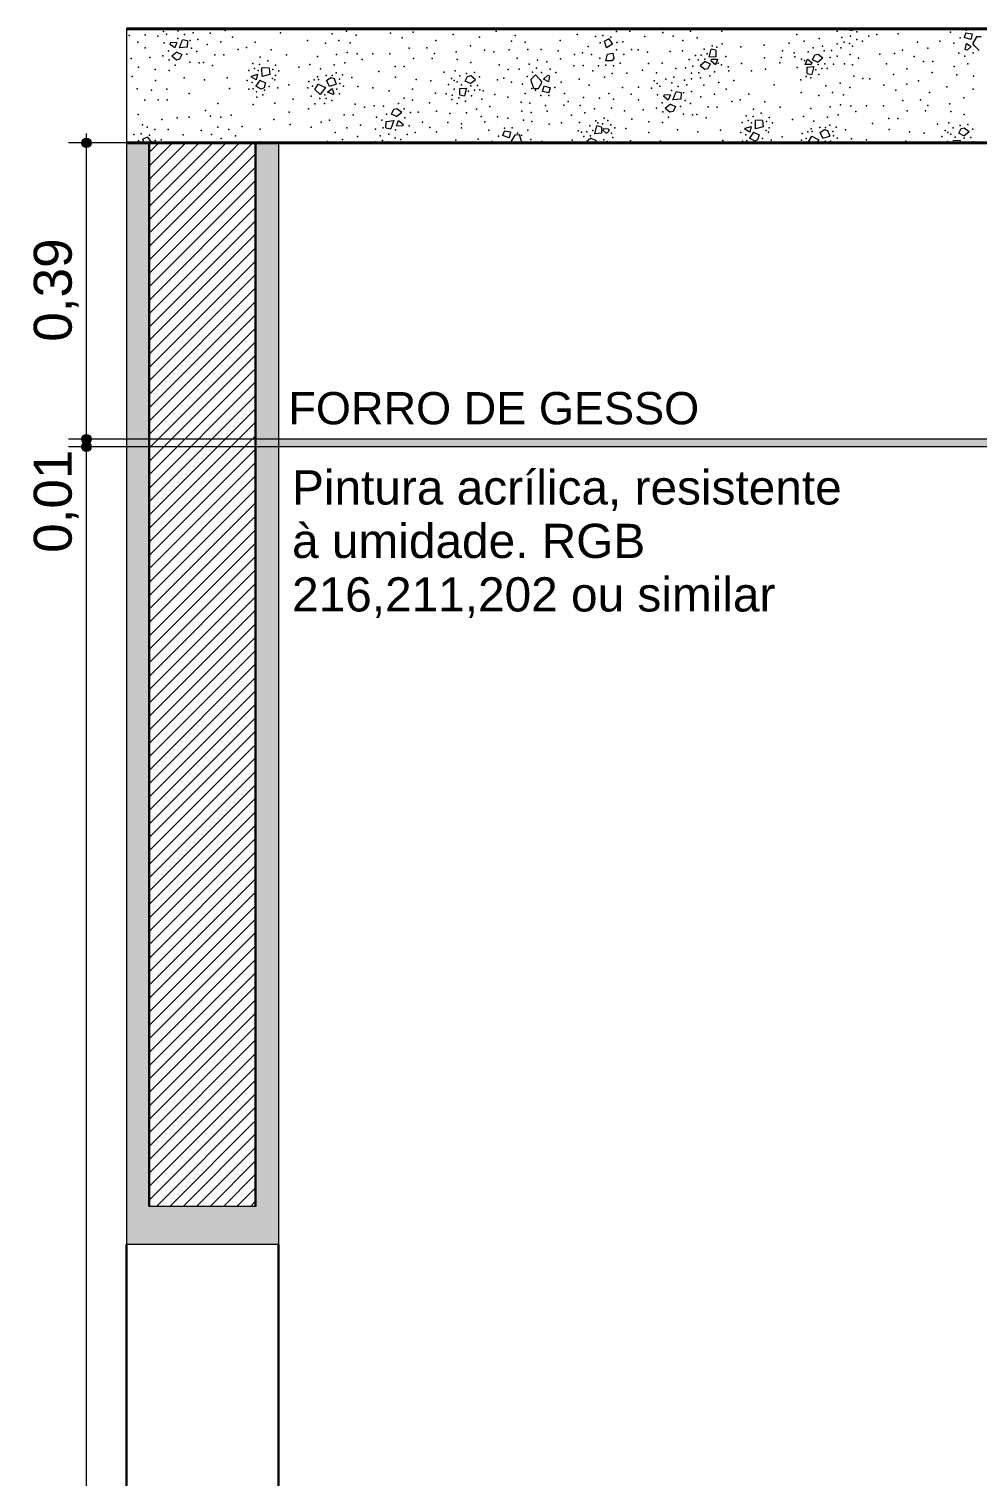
# Model space of a CAD drawing. Header units: metres. Extents: x -1.9 to 95.3, y -2.2 to 2.5.
# Drawn here: x 49.957 to 51.206, y -0.32 to 1.585 of the extents above; entities that cross this region are included whole.
import ezdxf

# ---------------------------------------------------------------- set-up
doc = ezdxf.new("R2010")
doc.units = ezdxf.units.M
doc.header["$MEASUREMENT"] = 0
for name, color, linetype in [('COTAS CORTE', 7, 'Continuous'), ('FORRO.EXEC', 7, 'Continuous'), ('LAJES.EST', 7, 'Continuous'), ('PAREDE CONSTRUIR', 7, 'Continuous'), ('Portas Archicad', 7, 'Continuous')]:
    doc.layers.add(name, color=color, linetype=linetype)
for name, color, linetype, lineweight, true_color in [('COTAS CORTE_Caneta_No__25', 7, 'Continuous', 13, 0x982312), ('LAJES.EST_Caneta_No__97', 7, 'Continuous', 13, 0x6b6b6b), ('NOTAS-EXECUTIVO.ARQ_Caneta_No__12', 7, 'Continuous', 0, 0x030303), ('Portas Archicad_Caneta_No__23', 7, 'Continuous', 0, 0x721b0e)]:
    doc.layers.add(name, color=color, linetype=linetype, lineweight=lineweight, true_color=true_color)
for name, color, linetype, lineweight in [('FORRO.EXEC_Caneta_No__241', 7, 'Continuous', 13), ('LAJES.EST_Caneta_No__1', 7, 'Continuous', 40), ('LAJES.EST_Caneta_No__241', 7, 'Continuous', 13), ('NOTAS-EXECUTIVO.ARQ_Caneta_No__1', 7, 'Continuous', 40), ('PAREDE CONSTRUIR_Caneta_No__241', 7, 'Continuous', 13), ('PAREDE CONSTRUIR_Caneta_No__3', 7, 'Continuous', 30), ('Portas Archicad_Caneta_No__3', 7, 'Continuous', 30), ('Portas Archicad_Caneta_No__98', 7, 'Continuous', 0)]:
    doc.layers.add(name, color=color, linetype=linetype, lineweight=lineweight)
doc.styles.add('GENERATED_STYLE_1', font='arial.ttf')
doc.dimstyles.new('GENERATED_STYLE__2', dxfattribs={"dimtxt": 0.05, "dimasz": 0.02375, "dimexe": 0.18, "dimexo": 0.267183, "dimgap": 0, "dimtad": 1, "dimzin": 0, "dimdsep": 46, "dimtxsty": 'GENERATED_STYLE_1', "dimblk": 'ARROWHEAD_11', "dimblk1": 'ARROWHEAD_11', "dimblk2": 'ARROWHEAD_11', "dimcen": 0.09, "dimclrd": 256, "dimclre": 256, "dimclrt": 256, "dimadec": 0, "dimazin": 0, "dimtfac": 1, "dimtdec": 4, "dimtmove": 0, "dimatfit": 3, "dimfxl": 0, "dimtolj": 1, "dimtzin": 0, "dimarcsym": 0})

# ---------------------------------------------------------------- blocks, each defined once
blk = doc.blocks.new('*X180', base_point=(-2.265, -2.115))
at = {"layer": 'LAJES.EST_Caneta_No__241', "color": 7, "linetype": 'Continuous', "lineweight": 13}
for p, q in [((51.0348, 1.5842), (51.0349, 1.585)), ((51.0348, 1.5842), (51.0413, 1.5828)), ((51.0422, 1.585), (51.0413, 1.5828)), ((50.1433, 1.5647), (50.144, 1.5674)), ((50.1491, 1.56), (50.1433, 1.5647)), ((50.144, 1.5674), (50.1519, 1.567)), ((50.1519, 1.567), (50.1491, 1.56)), ((50.1552, 1.5601), (50.1595, 1.5707)), ((50.166, 1.5693), (50.1595, 1.5707)), ((50.166, 1.5693), (50.1657, 1.561)), ((50.7209, 1.5719), (50.7149, 1.5691)), ((50.7176, 1.5602), (50.7149, 1.5691)), ((50.7257, 1.5651), (50.7176, 1.5602)), ((50.7209, 1.5719), (50.7257, 1.5651)), ((51.1909, 1.58), (51.1887, 1.5738)), ((51.1971, 1.5709), (51.1887, 1.5738)), ((51.1899, 1.558), (51.1914, 1.5658)), ((51.1909, 1.58), (51.1992, 1.5786)), ((51.1914, 1.5658), (51.1979, 1.562)), ((51.1992, 1.5786), (51.1971, 1.5709)), ((51.2047, 1.5744), (51.2001, 1.5664)), ((51.2022, 1.5629), (51.2001, 1.5664)), ((51.2083, 1.5566), (51.2022, 1.5629)), ((51.2107, 1.5747), (51.2047, 1.5744)), ((50.1519, 1.5545), (50.1451, 1.549)), ((50.1514, 1.544), (50.1451, 1.549)), ((50.1555, 1.545), (50.1514, 1.544)), ((50.1519, 1.5545), (50.1586, 1.5513)), ((50.1657, 1.561), (50.1552, 1.5601)), ((50.1586, 1.5513), (50.1555, 1.545)), ((50.7186, 1.5516), (50.7165, 1.5431)), ((50.7246, 1.5429), (50.7165, 1.5431)), ((50.7186, 1.5516), (50.7259, 1.5531)), ((50.7272, 1.5462), (50.7246, 1.5429)), ((50.7259, 1.5531), (50.7272, 1.5462)), ((50.8527, 1.548), (50.8552, 1.5583)), ((50.8614, 1.5485), (50.8527, 1.548)), ((50.8617, 1.5569), (50.8552, 1.5583)), ((50.8552, 1.5427), (50.8559, 1.5453)), ((50.8559, 1.5453), (50.8639, 1.545)), ((50.8639, 1.545), (50.861, 1.5379)), ((50.8617, 1.5569), (50.8614, 1.5485)), ((50.9794, 1.5384), (50.9822, 1.5454)), ((50.9822, 1.5454), (50.988, 1.5407)), ((50.989, 1.5445), (50.992, 1.5508)), ((50.9956, 1.5413), (50.989, 1.5445)), ((50.992, 1.5508), (50.9961, 1.5519)), ((50.9956, 1.5413), (51.0025, 1.5468)), ((50.9961, 1.5519), (51.0025, 1.5468)), ((51.1924, 1.5569), (51.1899, 1.558)), ((51.1979, 1.562), (51.1924, 1.5569)), ((50.2502, 1.523), (50.2582, 1.5253)), ((50.2582, 1.5253), (50.2565, 1.5179)), ((50.2641, 1.5223), (50.2638, 1.5337)), ((50.2733, 1.5332), (50.2638, 1.5337)), ((50.2743, 1.5249), (50.2641, 1.5223)), ((50.2733, 1.5332), (50.2743, 1.5249)), ((50.6185, 1.5189), (50.6243, 1.5245)), ((50.6243, 1.5245), (50.6304, 1.5182)), ((50.6347, 1.5191), (50.6402, 1.5242)), ((50.6402, 1.5242), (50.6427, 1.5231)), ((50.8476, 1.5421), (50.8408, 1.5365)), ((50.8471, 1.5315), (50.8408, 1.5365)), ((50.8512, 1.5325), (50.8471, 1.5315)), ((50.8476, 1.5421), (50.8543, 1.5389)), ((50.8543, 1.5389), (50.8512, 1.5325)), ((50.861, 1.5379), (50.8552, 1.5427)), ((50.9873, 1.538), (50.9794, 1.5384)), ((50.9816, 1.5265), (50.9819, 1.5348)), ((50.9816, 1.5265), (50.988, 1.5251)), ((50.9819, 1.5348), (50.9906, 1.5354)), ((50.988, 1.5407), (50.9873, 1.538)), ((50.9906, 1.5354), (50.988, 1.5251)), ((50.2501, 1.5217), (50.2502, 1.523)), ((50.2565, 1.5179), (50.2501, 1.5217)), ((50.2612, 1.5176), (50.2559, 1.5097)), ((50.2629, 1.5058), (50.2559, 1.5097)), ((50.2612, 1.5176), (50.2688, 1.5142)), ((50.2668, 1.5075), (50.2629, 1.5058)), ((50.2688, 1.5142), (50.2668, 1.5075)), ((50.3336, 1.5052), (50.338, 1.5122)), ((50.3336, 1.5052), (50.3406, 1.4988)), ((50.338, 1.5122), (50.3475, 1.5078)), ((50.3475, 1.5078), (50.3406, 1.4988)), ((50.3489, 1.5171), (50.3548, 1.5211)), ((50.3527, 1.5096), (50.3489, 1.5171)), ((50.3502, 1.5018), (50.3562, 1.5065)), ((50.3527, 1.5096), (50.3618, 1.5124)), ((50.3548, 1.5211), (50.3589, 1.5199)), ((50.3562, 1.5065), (50.3588, 1.4995)), ((50.3589, 1.5199), (50.3618, 1.5124)), ((50.5243, 1.4982), (50.5246, 1.5066)), ((50.5246, 1.5066), (50.5333, 1.5071)), ((50.5333, 1.5071), (50.5308, 1.4968)), ((50.5317, 1.5162), (50.5348, 1.5226)), ((50.5384, 1.513), (50.5317, 1.5162)), ((50.5348, 1.5226), (50.5388, 1.5236)), ((50.5384, 1.513), (50.5452, 1.5186)), ((50.5388, 1.5236), (50.5452, 1.5186)), ((50.619, 1.5147), (50.6185, 1.5189)), ((50.619, 1.5147), (50.622, 1.5064)), ((50.622, 1.5064), (50.628, 1.5067)), ((50.628, 1.5067), (50.6326, 1.5147)), ((50.6304, 1.5182), (50.6326, 1.5147)), ((50.6335, 1.5025), (50.6355, 1.5102)), ((50.6413, 1.5153), (50.6347, 1.5191)), ((50.6355, 1.5102), (50.644, 1.5073)), ((50.6427, 1.5231), (50.6413, 1.5153)), ((50.6417, 1.5011), (50.644, 1.5073)), ((50.3579, 1.4985), (50.3502, 1.5018)), ((50.3588, 1.4995), (50.3579, 1.4985)), ((50.5243, 1.4982), (50.5308, 1.4968)), ((50.6417, 1.5011), (50.6335, 1.5025)), ((50.7931, 1.4961), (50.7938, 1.4988)), ((50.7989, 1.4914), (50.7931, 1.4961)), ((50.7938, 1.4988), (50.8017, 1.4984)), ((50.8017, 1.4859), (50.7949, 1.4804)), ((50.8017, 1.4984), (50.7989, 1.4914)), ((50.8017, 1.4859), (50.8084, 1.4828)), ((50.805, 1.4915), (50.8093, 1.5021)), ((50.8155, 1.4924), (50.805, 1.4915)), ((50.8158, 1.5007), (50.8093, 1.5021)), ((50.8158, 1.5007), (50.8155, 1.4924)), ((50.4345, 1.473), (50.4375, 1.4794)), ((50.4411, 1.4698), (50.4345, 1.473)), ((50.4375, 1.4794), (50.4416, 1.4804)), ((50.4411, 1.4698), (50.448, 1.4754)), ((50.4416, 1.4804), (50.448, 1.4754)), ((50.8012, 1.4754), (50.7949, 1.4804)), ((50.8053, 1.4764), (50.8012, 1.4754)), ((50.8084, 1.4828), (50.8053, 1.4764)), ((50.4271, 1.455), (50.4274, 1.4633)), ((50.4271, 1.455), (50.4336, 1.4536)), ((50.4274, 1.4633), (50.4378, 1.4643)), ((50.4378, 1.4643), (50.4336, 1.4536)), ((50.4411, 1.4573), (50.4439, 1.4644)), ((50.449, 1.457), (50.4411, 1.4573)), ((50.4439, 1.4644), (50.4497, 1.4596)), ((50.4497, 1.4596), (50.449, 1.457)), ((50.5832, 1.4508), (50.5809, 1.4446)), ((50.5832, 1.4508), (50.5914, 1.4494)), ((50.5914, 1.4494), (50.5893, 1.4417)), ((50.7022, 1.4471), (50.7047, 1.4574)), ((50.7112, 1.4559), (50.7047, 1.4574)), ((50.7112, 1.4559), (50.7109, 1.4476)), ((50.7131, 1.4513), (50.7137, 1.4539)), ((50.7171, 1.4479), (50.7131, 1.4513)), ((50.7137, 1.4539), (50.72, 1.4536)), ((50.7171, 1.4479), (50.7199, 1.449)), ((50.7211, 1.452), (50.7199, 1.449)), ((50.7211, 1.452), (50.72, 1.4536)), ((50.8999, 1.4531), (50.9, 1.4544)), ((50.9064, 1.4493), (50.8999, 1.4531)), ((50.9, 1.4544), (50.908, 1.4567)), ((50.911, 1.449), (50.9057, 1.4412)), ((50.908, 1.4567), (50.9064, 1.4493)), ((50.911, 1.449), (50.9186, 1.4456)), ((50.9139, 1.4537), (50.9136, 1.4651)), ((50.9231, 1.4646), (50.9136, 1.4651)), ((50.9241, 1.4563), (50.9139, 1.4537)), ((50.9231, 1.4646), (50.9241, 1.4563)), ((50.9988, 1.4485), (51.0046, 1.4525)), ((51.0025, 1.441), (50.9988, 1.4485)), ((51.0046, 1.4525), (51.0087, 1.4513)), ((51.0087, 1.4513), (51.0116, 1.4438)), ((51.1815, 1.4476), (51.1846, 1.454)), ((51.1846, 1.454), (51.1887, 1.455)), ((51.1882, 1.4444), (51.195, 1.45)), ((51.1887, 1.455), (51.195, 1.45)), ((50.1131, 1.4427), (50.1071, 1.4399)), ((50.1086, 1.435), (50.1071, 1.4399)), ((50.1131, 1.4427), (50.1179, 1.4359)), ((50.1179, 1.4359), (50.1164, 1.435)), ((50.5893, 1.4417), (50.5809, 1.4446)), ((50.5833, 1.435), (50.5836, 1.4366)), ((50.5836, 1.4366), (50.5864, 1.435)), ((50.5969, 1.4452), (50.5923, 1.4372)), ((50.5937, 1.435), (50.5923, 1.4372)), ((50.6029, 1.4455), (50.5969, 1.4452)), ((50.6059, 1.4372), (50.6029, 1.4455)), ((50.6059, 1.4372), (50.6061, 1.435)), ((50.6971, 1.4412), (50.6903, 1.4356)), ((50.6911, 1.435), (50.6903, 1.4356)), ((50.6971, 1.4412), (50.7038, 1.438)), ((50.7109, 1.4476), (50.7022, 1.4471)), ((50.7038, 1.438), (50.7024, 1.435)), ((50.9127, 1.4372), (50.9057, 1.4412)), ((50.9166, 1.4389), (50.9127, 1.4372)), ((50.9186, 1.4456), (50.9166, 1.4389)), ((50.9834, 1.4366), (50.9878, 1.4437)), ((50.9834, 1.4366), (50.9851, 1.435)), ((50.9878, 1.4437), (50.9973, 1.4392)), ((50.9973, 1.4392), (50.9941, 1.435)), ((51.0023, 1.435), (51.006, 1.4379)), ((51.0025, 1.441), (51.0116, 1.4438)), ((51.006, 1.4379), (51.0071, 1.435)), ((51.1743, 1.435), (51.1744, 1.438)), ((51.1744, 1.438), (51.1831, 1.4385)), ((51.1882, 1.4444), (51.1815, 1.4476)), ((51.1831, 1.4385), (51.1822, 1.435))]:
    blk.add_line(p, q, dxfattribs=at)
for p in [(50.1344, 1.5817), (50.1537, 1.5826), (50.2156, 1.5831), (50.3755, 1.5822), (50.5723, 1.5822), (50.7204, 1.5847), (50.7306, 1.5817), (50.7483, 1.582), (50.8281, 1.5819), (50.8695, 1.5822), (50.9364, 1.585), (50.9835, 1.5841), (51.0212, 1.5822), (51.0314, 1.5838), (51.093, 1.5844), (51.1345, 1.5842), (51.1911, 1.5835), (51.2014, 1.5839), (50.089, 1.5765), (50.1004, 1.5675), (50.1101, 1.5771), (50.1271, 1.5757), (50.1351, 1.5669), (50.1381, 1.5781), (50.1534, 1.5724), (50.162, 1.5778), (50.1694, 1.5697), (50.1734, 1.5799), (50.1796, 1.5713), (50.1919, 1.5644), (50.196, 1.5796), (50.21, 1.5679), (50.2253, 1.5743), (50.2551, 1.5677), (50.2885, 1.5799), (50.3239, 1.5698), (50.3475, 1.5662), (50.3564, 1.5786), (50.3653, 1.57), (50.3799, 1.5669), (50.388, 1.5766), (50.4331, 1.5794), (50.4487, 1.5732), (50.4631, 1.5807), (50.493, 1.5698), (50.5158, 1.5776), (50.5385, 1.5626), (50.5504, 1.5743), (50.5924, 1.5689), (50.5975, 1.5763), (50.6105, 1.5675), (50.6564, 1.5698), (50.6791, 1.5776), (50.7031, 1.575), (50.7091, 1.5667), (50.7126, 1.5763), (50.7234, 1.5743), (50.731, 1.5672), (50.7391, 1.5681), (50.7682, 1.5749), (50.7916, 1.5804), (50.8055, 1.5754), (50.818, 1.5698), (50.8371, 1.5734), (50.8567, 1.5626), (50.8699, 1.5654), (50.9254, 1.5638), (50.9581, 1.5662), (50.9681, 1.5777), (50.9778, 1.5688), (50.9974, 1.5724), (51.0018, 1.5625), (51.0212, 1.5656), (51.0275, 1.5737), (51.0304, 1.5674), (51.0377, 1.5657), (51.0388, 1.5757), (51.0415, 1.5623), (51.0471, 1.5709), (51.0474, 1.5811), (51.0547, 1.5688), (51.0628, 1.5754), (51.0737, 1.5778), (51.1015, 1.5787), (51.1269, 1.5677), (51.1565, 1.569), (51.1705, 1.5809), (51.1748, 1.5661), (51.1831, 1.5731), (50.0916, 1.5459), (50.1101, 1.5603), (50.1162, 1.5473), (50.1335, 1.5495), (50.141, 1.5563), (50.1419, 1.5444), (50.1651, 1.5517), (50.1712, 1.5595), (50.1782, 1.5553), (50.2018, 1.5509), (50.2136, 1.5508), (50.2326, 1.558), (50.2438, 1.5604), (50.2615, 1.5479), (50.2761, 1.5576), (50.2964, 1.5508), (50.337, 1.5487), (50.3622, 1.5512), (50.376, 1.5539), (50.3894, 1.5524), (50.3959, 1.5449), (50.41, 1.5522), (50.4322, 1.5522), (50.4579, 1.5595), (50.4635, 1.5459), (50.4811, 1.5602), (50.488, 1.5459), (50.491, 1.5525), (50.5197, 1.555), (50.521, 1.5448), (50.5571, 1.5569), (50.5693, 1.555), (50.5895, 1.5573), (50.5999, 1.5465), (50.6141, 1.5581), (50.6269, 1.5437), (50.6316, 1.5581), (50.654, 1.5564), (50.6572, 1.5457), (50.6754, 1.5512), (50.6861, 1.5536), (50.6933, 1.562), (50.6978, 1.5513), (50.7088, 1.5465), (50.7308, 1.5573), (50.7403, 1.5513), (50.7504, 1.558), (50.7594, 1.5576), (50.7714, 1.5544), (50.8014, 1.5554), (50.8175, 1.5563), (50.8266, 1.5448), (50.835, 1.5502), (50.8383, 1.5444), (50.8422, 1.5506), (50.8463, 1.5583), (50.847, 1.5451), (50.85, 1.5522), (50.8627, 1.561), (50.8746, 1.5489), (50.8943, 1.5615), (50.9257, 1.5468), (50.9478, 1.5472), (50.9493, 1.5561), (50.9647, 1.5536), (50.9656, 1.5481), (50.9744, 1.5454), (50.9785, 1.5434), (50.9833, 1.5547), (50.9898, 1.56), (51.004, 1.5562), (51.0121, 1.5474), (51.0137, 1.5565), (51.0214, 1.5493), (51.0262, 1.5601), (51.0383, 1.5515), (51.0495, 1.5465), (51.0777, 1.5519), (51.097, 1.5526), (51.1072, 1.5572), (51.1226, 1.5488), (51.1405, 1.5598), (51.1816, 1.5533), (51.1892, 1.5491), (51.2005, 1.5535), (50.1013, 1.5349), (50.1234, 1.5314), (50.1416, 1.5305), (50.1495, 1.5374), (50.169, 1.5412), (50.1811, 1.5404), (50.1868, 1.5409), (50.199, 1.5368), (50.2466, 1.5303), (50.2518, 1.5393), (50.2543, 1.5328), (50.2588, 1.5302), (50.2607, 1.5383), (50.2715, 1.5429), (50.2784, 1.5317), (50.2817, 1.5372), (50.2862, 1.53), (50.3126, 1.5346), (50.3272, 1.5384), (50.3409, 1.5324), (50.3589, 1.5376), (50.3617, 1.5271), (50.37, 1.5244), (50.373, 1.5406), (50.418, 1.529), (50.4394, 1.5355), (50.4513, 1.5356), (50.5038, 1.5281), (50.5184, 1.5298), (50.5334, 1.5263), (50.5389, 1.5409), (50.5437, 1.5277), (50.5762, 1.5378), (50.5881, 1.5318), (50.6026, 1.5321), (50.6159, 1.5386), (50.6202, 1.5283), (50.6255, 1.5333), (50.6322, 1.5276), (50.6391, 1.5419), (50.6434, 1.532), (50.651, 1.5278), (50.6746, 1.5366), (50.6867, 1.5367), (50.6994, 1.53), (50.707, 1.5365), (50.7168, 1.5375), (50.7249, 1.5262), (50.727, 1.5365), (50.7358, 1.54), (50.7443, 1.527), (50.7651, 1.5307), (50.7731, 1.5395), (50.7836, 1.5273), (50.7911, 1.5399), (50.8088, 1.533), (50.8218, 1.534), (50.8295, 1.5268), (50.8311, 1.536), (50.8392, 1.5271), (50.8599, 1.5286), (50.8648, 1.5399), (50.8689, 1.5379), (50.8776, 1.5352), (50.8785, 1.5298), (50.8955, 1.5395), (50.9087, 1.5299), (50.927, 1.532), (50.9458, 1.5403), (50.9686, 1.5344), (50.9933, 1.5312), (50.9962, 1.5383), (50.997, 1.525), (51.001, 1.5328), (51.005, 1.5389), (51.0083, 1.5331), (51.0166, 1.5386), (51.0309, 1.5389), (51.0415, 1.5378), (51.0862, 1.5389), (51.0955, 1.5249), (51.1131, 1.5324), (51.1352, 1.5421), (51.1466, 1.5276), (51.1473, 1.5422), (51.1754, 1.5355), (51.1787, 1.5247), (51.1935, 1.5392), (50.0932, 1.5224), (50.0995, 1.5062), (50.1236, 1.5171), (50.1387, 1.5059), (50.1614, 1.5206), (50.1882, 1.5182), (50.2181, 1.5205), (50.2211, 1.5066), (50.2446, 1.5171), (50.2467, 1.5058), (50.2511, 1.5144), (50.2526, 1.5061), (50.2734, 1.5092), (50.2779, 1.5198), (50.281, 1.5179), (50.282, 1.5236), (50.2847, 1.5074), (50.2992, 1.5114), (50.3245, 1.5074), (50.3255, 1.5158), (50.3305, 1.5095), (50.3327, 1.5181), (50.3372, 1.5219), (50.3383, 1.5185), (50.3486, 1.5239), (50.3563, 1.5239), (50.3626, 1.5058), (50.3659, 1.5187), (50.3667, 1.5131), (50.3715, 1.5097), (50.3824, 1.5209), (50.3904, 1.5091), (50.4099, 1.5075), (50.44, 1.5214), (50.4621, 1.5057), (50.4669, 1.5183), (50.4862, 1.5166), (50.5095, 1.512), (50.5137, 1.5197), (50.5169, 1.5056), (50.5171, 1.5172), (50.5212, 1.5152), (50.5243, 1.5232), (50.5267, 1.5113), (50.5389, 1.51), (50.5477, 1.5107), (50.5502, 1.5218), (50.574, 1.5179), (50.5824, 1.5201), (50.5925, 1.5149), (50.6068, 1.5123), (50.6132, 1.5226), (50.6194, 1.5068), (50.6496, 1.508), (50.6578, 1.515), (50.6815, 1.519), (50.695, 1.5111), (50.7148, 1.5216), (50.7388, 1.5079), (50.7599, 1.5085), (50.7769, 1.5071), (50.7804, 1.5166), (50.7842, 1.5131), (50.7879, 1.5095), (50.7958, 1.5188), (50.8035, 1.514), (50.8061, 1.5214), (50.8118, 1.5093), (50.8202, 1.5175), (50.8232, 1.5113), (50.8294, 1.5193), (50.8414, 1.5208), (50.8458, 1.511), (50.8535, 1.5234), (50.8654, 1.5145), (50.8751, 1.5057), (50.8851, 1.5172), (50.9383, 1.5113), (50.9733, 1.518), (50.9805, 1.5224), (50.9865, 1.5208), (51.0062, 1.51), (51.0253, 1.5136), (51.0378, 1.508), (51.0432, 1.5229), (51.0552, 1.5196), (51.0642, 1.5193), (51.0829, 1.5108), (51.1129, 1.5121), (51.1286, 1.5168), (51.1656, 1.509), (51.2002, 1.5057), (51.201, 1.523), (50.1096, 1.4914), (50.1187, 1.5045), (50.1274, 1.4917), (50.1393, 1.4918), (50.168, 1.4999), (50.2057, 1.4867), (50.2566, 1.5023), (50.2571, 1.4953), (50.2652, 1.4984), (50.2674, 1.5043), (50.2811, 1.4875), (50.3051, 1.4927), (50.3288, 1.4966), (50.3334, 1.4863), (50.34, 1.4933), (50.3464, 1.4868), (50.3467, 1.4983), (50.3485, 1.4934), (50.356, 1.4906), (50.3659, 1.4996), (50.3866, 1.4859), (50.4316, 1.5037), (50.4436, 1.4869), (50.4514, 1.4939), (50.4623, 1.4914), (50.4844, 1.4879), (50.4925, 1.5004), (50.5066, 1.4995), (50.5139, 1.4921), (50.5146, 1.4978), (50.5211, 1.4867), (50.5232, 1.4941), (50.532, 1.49), (50.536, 1.5029), (50.5397, 1.4968), (50.5437, 1.5045), (50.551, 1.5049), (50.5536, 1.4924), (50.5554, 1.5034), (50.5706, 1.4989), (50.5877, 1.4952), (50.6053, 1.4888), (50.6106, 1.5001), (50.6166, 1.4872), (50.6243, 1.5043), (50.6312, 1.4972), (50.6416, 1.4976), (50.6621, 1.5002), (50.6673, 1.4894), (50.6874, 1.4947), (50.7086, 1.4939), (50.7205, 1.5001), (50.7269, 1.4924), (50.7502, 1.499), (50.7599, 1.4917), (50.7849, 1.4983), (50.7908, 1.4877), (50.8032, 1.5038), (50.8192, 1.5011), (50.821, 1.4909), (50.828, 1.4867), (50.8294, 1.5027), (50.8417, 1.4958), (50.8598, 1.4993), (50.8825, 1.4894), (50.8936, 1.4918), (50.9049, 1.4991), (50.9259, 1.489), (50.9737, 1.5012), (50.9973, 1.4976), (51.0151, 1.5014), (51.0298, 1.4983), (51.0985, 1.5046), (51.1077, 1.4909), (51.1309, 1.4917), (51.1429, 1.5012), (51.1695, 1.4864), (51.1883, 1.4941), (50.1008, 1.4723), (50.1523, 1.4679), (50.1683, 1.469), (50.1897, 1.4778), (50.1962, 1.4703), (50.2097, 1.4689), (50.2235, 1.4716), (50.2522, 1.4856), (50.2996, 1.4753), (50.3252, 1.4799), (50.3721, 1.4719), (50.3839, 1.4719), (50.3988, 1.4819), (50.4119, 1.4839), (50.4149, 1.469), (50.424, 1.4832), (50.4279, 1.4726), (50.4511, 1.48), (50.452, 1.468), (50.4595, 1.4749), (50.4695, 1.4754), (50.494, 1.4768), (50.5113, 1.4735), (50.5335, 1.4744), (50.5466, 1.4796), (50.5527, 1.4699), (50.5638, 1.4828), (50.5739, 1.4695), (50.5877, 1.4677), (50.6062, 1.4768), (50.6186, 1.4751), (50.6371, 1.4842), (50.6393, 1.4769), (50.6616, 1.4846), (50.6717, 1.4714), (50.6828, 1.4843), (50.6889, 1.4746), (50.702, 1.4798), (50.7144, 1.4674), (50.7242, 1.4807), (50.7415, 1.4773), (50.766, 1.4787), (50.7833, 1.4809), (50.7917, 1.4758), (50.7993, 1.4688), (50.8149, 1.4831), (50.8188, 1.4726), (50.8309, 1.4718), (50.8366, 1.4723), (50.8489, 1.4682), (50.8516, 1.4823), (50.8634, 1.4822), (50.9016, 1.4707), (50.9105, 1.4697), (50.9113, 1.4793), (50.9214, 1.4743), (50.9316, 1.4686), (50.9462, 1.4822), (50.977, 1.4698), (50.9868, 1.4801), (51.0087, 1.469), (51.012, 1.4826), (51.0228, 1.472), (51.0258, 1.4853), (51.0393, 1.4838), (51.0457, 1.4763), (51.0598, 1.4836), (51.0821, 1.4836), (51.0892, 1.4669), (51.1011, 1.467), (51.1134, 1.4773), (51.1378, 1.4773), (51.1408, 1.484), (51.1708, 1.4762), (51.1887, 1.4723), (50.1065, 1.4588), (50.1127, 1.4556), (50.1228, 1.4525), (50.1321, 1.466), (50.1405, 1.4528), (50.1838, 1.4512), (50.2057, 1.4559), (50.2203, 1.4528), (50.2381, 1.4565), (50.2618, 1.453), (50.2794, 1.4659), (50.3013, 1.4594), (50.3286, 1.4558), (50.3419, 1.4624), (50.353, 1.4648), (50.3604, 1.4485), (50.3757, 1.4549), (50.3937, 1.4584), (50.4134, 1.453), (50.4219, 1.4648), (50.4236, 1.4547), (50.4396, 1.452), (50.4579, 1.4575), (50.4659, 1.4486), (50.4755, 1.4624), (50.4852, 1.4552), (50.4937, 1.4495), (50.5086, 1.4618), (50.5268, 1.4602), (50.5268, 1.455), (50.5576, 1.4625), (50.5627, 1.4517), (50.5833, 1.4543), (50.5936, 1.4547), (50.6082, 1.4648), (50.6142, 1.4518), (50.6195, 1.4631), (50.6421, 1.4595), (50.6584, 1.4612), (50.6801, 1.4508), (50.6819, 1.4617), (50.6845, 1.4493), (50.6917, 1.4496), (50.6958, 1.4574), (50.6995, 1.4513), (50.7035, 1.4642), (50.7062, 1.4616), (50.7123, 1.4601), (50.7195, 1.4644), (50.7231, 1.4587), (50.7242, 1.448), (50.7288, 1.4547), (50.743, 1.4538), (50.7511, 1.4663), (50.7732, 1.4628), (50.7734, 1.4485), (50.7914, 1.4619), (50.8112, 1.452), (50.838, 1.4496), (50.8679, 1.4519), (50.8944, 1.4486), (50.8964, 1.4617), (50.9041, 1.4643), (50.9086, 1.4616), (50.9277, 1.4512), (50.9282, 1.4631), (50.9308, 1.4493), (50.9319, 1.455), (50.936, 1.4614), (50.9625, 1.466), (50.9825, 1.4495), (50.987, 1.4533), (50.9882, 1.4499), (50.9907, 1.4638), (50.9984, 1.4553), (51.0061, 1.4553), (51.0115, 1.4585), (51.0157, 1.4501), (51.0198, 1.4558), (51.0323, 1.4523), (51.0678, 1.4604), (51.0898, 1.4528), (51.1167, 1.4497), (51.136, 1.448), (51.1536, 1.4595), (51.1635, 1.4511), (51.1669, 1.4486), (51.1682, 1.4612), (51.1742, 1.4546), (51.1832, 1.4577), (51.1935, 1.4591), (51.2, 1.4532), (50.0953, 1.4459), (50.1013, 1.4376), (50.1048, 1.4471), (50.1157, 1.4451), (50.1232, 1.438), (50.1313, 1.4389), (50.1604, 1.4457), (50.1977, 1.4462), (50.2102, 1.4406), (50.2293, 1.4442), (50.2622, 1.4362), (50.3504, 1.437), (50.37, 1.4396), (50.3897, 1.4432), (50.4134, 1.4365), (50.4197, 1.4445), (50.4226, 1.4382), (50.43, 1.4366), (50.431, 1.4465), (50.4393, 1.4418), (50.4469, 1.4396), (50.455, 1.4462), (50.5192, 1.4385), (50.5488, 1.4399), (50.567, 1.4369), (50.5753, 1.444), (50.6005, 1.4476), (50.6055, 1.4451), (50.618, 1.4396), (50.6324, 1.437), (50.6722, 1.4386), (50.6878, 1.4435), (50.6966, 1.4442), (50.7143, 1.439), (50.7184, 1.437), (50.726, 1.4422), (50.7493, 1.4376), (50.7686, 1.4359), (50.7885, 1.4373), (50.8709, 1.438), (50.8965, 1.4372), (50.9009, 1.4458), (50.9024, 1.4375), (50.9172, 1.4357), (50.9232, 1.4406), (50.9345, 1.4388), (50.949, 1.4428), (50.9743, 1.4388), (50.9753, 1.4472), (50.9803, 1.4409), (51.0124, 1.4372), (51.0165, 1.4445), (51.0213, 1.4411), (51.0402, 1.4405), (51.0598, 1.4389), (51.0814, 1.4351), (51.1119, 1.4371), (51.1593, 1.4434), (51.1667, 1.437), (51.171, 1.4466), (51.1765, 1.4427), (51.1887, 1.4414), (51.1935, 1.4359), (51.1975, 1.4421), (51.2008, 1.4363)]:
    blk.add_point(p, dxfattribs=at)
blk = doc.blocks.new('*D181', base_point=(-2.265, -2.115))
at = {"layer": 'COTAS CORTE_Caneta_No__25', "linetype": 'Continuous', "lineweight": 13, "true_color": 0x982312}
for points in [[(50.0265, 1.035), (50.027, 1.0326), (50.0284, 1.0306), (50.0304, 1.0292), (50.0328, 1.0288), (50.0352, 1.0292), (50.0372, 1.0306), (50.0386, 1.0326), (50.039, 1.035), (50.0386, 1.0374), (50.0372, 1.0394), (50.0352, 1.0408), (50.0328, 1.0413), (50.0304, 1.0408), (50.0284, 1.0394), (50.027, 1.0374)], [(50.0265, -2.115), (50.027, -2.1174), (50.0284, -2.1194), (50.0304, -2.1208), (50.0328, -2.1212), (50.0352, -2.1208), (50.0372, -2.1194), (50.0386, -2.1174), (50.039, -2.115), (50.0386, -2.1126), (50.0372, -2.1106), (50.0352, -2.1092), (50.0328, -2.1087), (50.0304, -2.1092), (50.0284, -2.1106), (50.027, -2.1126)]]:
    blk.add_hatch(color=24, dxfattribs=at).paths.add_polyline_path(points)
at = {"layer": 'COTAS CORTE_Caneta_No__25', "color": 24, "linetype": 'Continuous', "lineweight": 13, "true_color": 0x982312}
for p, q in [((50.0265, 1.035), (50.0094, 1.035)), ((50.0328, -2.1087), (50.0328, 1.0288)), ((50.3, 1.035), (50.039, 1.035)), ((50.0265, -2.115), (50.0094, -2.115)), ((50.0328, -2.1275), (50.0328, -2.1212)), ((50.3, -2.115), (50.039, -2.115))]:
    blk.add_line(p, q, dxfattribs=at)
for centre in [(50.0328, 1.035), (50.0328, -2.115)]:
    blk.add_circle(centre, 0.00625, dxfattribs=at)
at = {"layer": 'COTAS CORTE_Caneta_No__25', "color": 24, "lineweight": 13, "true_color": 0x982312, "char_height": 0.05, "attachment_point": 7, "rotation": 90, "style": 'GENERATED_STYLE_1'}
for s, insert in [('\\A1;{\\pql;\\fArial|b0|i0|c0|p0;\\W1.000000;0,01}', (50.0228, 0.8953)), ('\\A1;{\\pql;\\fArial|b0|i0|c0|p0;\\W1.000000;3,15}', (50.0228, -0.6735))]:
    blk.add_mtext(s, dxfattribs=dict(at, insert=insert))
blk = doc.blocks.new('ARROWHEAD_11')
at = {"color": 0, "linetype": 'Continuous', "lineweight": 0}
blk.add_line((0, 0), (-1, 0), dxfattribs=at)
at = {"color": 0, "linetype": 'Continuous', "lineweight": 0, "const_width": 0.25, "flags": 128}
blk.add_lwpolyline([(-0.125, 0, 1), (0.125, 0, 1)], format="xyb", close=True, dxfattribs=at)
blk = doc.blocks.new('*D182', base_point=(-2.265, -2.115))
at = {"layer": 'COTAS CORTE_Caneta_No__25', "linetype": 'Continuous', "lineweight": 13, "true_color": 0x982312}
for points in [[(50.0265, 1.045), (50.027, 1.0426), (50.0284, 1.0406), (50.0304, 1.0392), (50.0328, 1.0388), (50.0352, 1.0392), (50.0372, 1.0406), (50.0386, 1.0426), (50.039, 1.045), (50.0386, 1.0474), (50.0372, 1.0494), (50.0352, 1.0508), (50.0328, 1.0513), (50.0304, 1.0508), (50.0284, 1.0494), (50.027, 1.0474)], [(50.0265, 1.035), (50.027, 1.0326), (50.0284, 1.0306), (50.0304, 1.0292), (50.0328, 1.0288), (50.0352, 1.0292), (50.0372, 1.0306), (50.0386, 1.0326), (50.039, 1.035), (50.0386, 1.0374), (50.0372, 1.0394), (50.0352, 1.0408), (50.0328, 1.0413), (50.0304, 1.0408), (50.0284, 1.0394), (50.027, 1.0374)]]:
    blk.add_hatch(color=24, dxfattribs=at).paths.add_polyline_path(points)
at = {"layer": 'COTAS CORTE_Caneta_No__25', "color": 24, "linetype": 'Continuous', "lineweight": 13, "true_color": 0x982312}
for p, q in [((50.0265, 1.045), (50.0094, 1.045)), ((50.0265, 1.035), (50.0094, 1.035)), ((50.0328, 1.035), (50.0328, 1.0388)), ((50.3, 1.045), (50.039, 1.045)), ((50.3, 1.035), (50.039, 1.035))]:
    blk.add_line(p, q, dxfattribs=at)
for centre in [(50.0328, 1.045), (50.0328, 1.035)]:
    blk.add_circle(centre, 0.00625, dxfattribs=at)
blk = doc.blocks.new('*D183', base_point=(-2.265, -2.115))
at = {"layer": 'COTAS CORTE_Caneta_No__25', "linetype": 'Continuous', "lineweight": 13, "true_color": 0x982312}
for points in [[(50.0265, 1.435), (50.027, 1.4326), (50.0284, 1.4306), (50.0304, 1.4292), (50.0328, 1.4288), (50.0352, 1.4292), (50.0372, 1.4306), (50.0386, 1.4326), (50.039, 1.435), (50.0386, 1.4374), (50.0372, 1.4394), (50.0352, 1.4408), (50.0328, 1.4413), (50.0304, 1.4408), (50.0284, 1.4394), (50.027, 1.4374)], [(50.0265, 1.045), (50.027, 1.0426), (50.0284, 1.0406), (50.0304, 1.0392), (50.0328, 1.0388), (50.0352, 1.0392), (50.0372, 1.0406), (50.0386, 1.0426), (50.039, 1.045), (50.0386, 1.0474), (50.0372, 1.0494), (50.0352, 1.0508), (50.0328, 1.0513), (50.0304, 1.0508), (50.0284, 1.0494), (50.027, 1.0474)]]:
    blk.add_hatch(color=24, dxfattribs=at).paths.add_polyline_path(points)
at = {"layer": 'COTAS CORTE_Caneta_No__25', "color": 24, "linetype": 'Continuous', "lineweight": 13, "true_color": 0x982312}
for p, q in [((50.0265, 1.435), (50.0094, 1.435)), ((50.0328, 1.4413), (50.0328, 1.4475)), ((50.0328, 1.0513), (50.0328, 1.4288)), ((50.3, 1.435), (50.039, 1.435)), ((50.0265, 1.045), (50.0094, 1.045)), ((50.3, 1.045), (50.039, 1.045))]:
    blk.add_line(p, q, dxfattribs=at)
for centre in [(50.0328, 1.435), (50.0328, 1.045)]:
    blk.add_circle(centre, 0.00625, dxfattribs=at)
at = {"layer": 'COTAS CORTE_Caneta_No__25', "color": 24, "lineweight": 13, "true_color": 0x982312, "insert": (50.0228, 1.1733), "char_height": 0.05, "attachment_point": 7, "rotation": 90, "style": 'GENERATED_STYLE_1'}
blk.add_mtext('\\A1;{\\pql;\\fArial|b0|i0|c0|p0;\\W1.000000;0,39}', dxfattribs=at)

msp = doc.modelspace()

# ---------------------------------------------------------------- hatches: boundary and pattern name
at = {"layer": 'FORRO.EXEC', "linetype": 'Continuous', "lineweight": 0, "true_color": 0xffffff}
msp.add_hatch(color=7, dxfattribs=at).paths.add_polyline_path([(52.0829, 1.045), (50.2856, 1.045), (50.2856, 1.035), (52.0829, 1.035)])
at = {"layer": 'PAREDE CONSTRUIR', "linetype": 'Continuous', "lineweight": 0, "true_color": 0xffffff}
for points in [[(50.0856, 1.435), (50.0856, 0.035), (50.1156, 0.035), (50.1156, 1.435)], [(50.2556, 0.035), (50.2856, 0.035), (50.2856, 1.435), (50.2556, 1.435)]]:
    msp.add_hatch(color=7, dxfattribs=at).paths.add_polyline_path(points)
at = {"layer": 'PAREDE CONSTRUIR', "linetype": 'Continuous', "lineweight": 0, "true_color": 0x000000}
h = msp.add_hatch(dxfattribs=at)
h.set_pattern_fill('common_brick_000c', color=18, style=0, pattern_type=2)
h.set_pattern_definition([(45, (-2.264989, -2.115), (-0.0088388348, 0.0088388348), [])])
h.paths.add_polyline_path([(50.1156, 1.435), (50.1156, 0.035), (50.2556, 0.035), (50.2556, 1.435)])
at = {"layer": 'Portas Archicad', "linetype": 'Continuous', "lineweight": 0, "true_color": 0xffffff}
msp.add_hatch(color=7, dxfattribs=at).paths.add_polyline_path([(50.2856, -0.015), (50.2856, 0.035), (50.0856, 0.035), (50.0856, -0.015)])

# ---------------------------------------------------------------- linework, layer by layer
at = {"layer": 'FORRO.EXEC_Caneta_No__241', "color": 7, "linetype": 'Continuous', "lineweight": 13}
for p, q in [((52.0829, 1.045), (50.2856, 1.045)), ((51.9829, 1.035), (50.2856, 1.035))]:
    msp.add_line(p, q, dxfattribs=at)
at = {"layer": 'LAJES.EST_Caneta_No__1', "color": 7, "linetype": 'Continuous', "lineweight": 40}
for p, q in [((50.2856, 1.585), (50.0856, 1.585)), ((52.0829, 1.585), (50.2856, 1.585)), ((52.0829, 1.435), (50.2856, 1.435))]:
    msp.add_line(p, q, dxfattribs=at)
at = {"layer": 'LAJES.EST_Caneta_No__1', "color": 7, "linetype": 'Continuous', "lineweight": 40, "flags": 128}
msp.add_lwpolyline([(50.2856, 1.435), (50.2556, 1.435), (50.1156, 1.435), (50.0856, 1.435)], dxfattribs=at)
at = {"layer": 'LAJES.EST_Caneta_No__97', "color": 251, "linetype": 'Continuous', "lineweight": 13, "true_color": 0x6b6b6b}
msp.add_line((50.0856, 1.585), (50.0856, 1.435), dxfattribs=at)
at = {"layer": 'PAREDE CONSTRUIR_Caneta_No__241', "color": 7, "linetype": 'Continuous', "lineweight": 13}
for p, q in [((50.0856, 1.435), (50.0856, 1.045)), ((50.2856, 1.435), (50.2856, 1.045)), ((50.0856, 1.045), (50.0856, 1.035)), ((50.2856, 1.045), (50.2856, 1.035)), ((50.2856, 1.035), (50.2856, 0.035)), ((50.2556, 0.035), (50.1156, 0.035))]:
    msp.add_line(p, q, dxfattribs=at)
at = {"layer": 'PAREDE CONSTRUIR_Caneta_No__241', "color": 7, "linetype": 'Continuous', "lineweight": 13, "flags": 128}
msp.add_lwpolyline([(50.0856, 1.035), (50.0856, 0.0355), (50.0856, 0.035)], dxfattribs=at)
at = {"layer": 'PAREDE CONSTRUIR_Caneta_No__3', "color": 7, "linetype": 'Continuous', "lineweight": 30}
for p, q in [((50.1156, 1.435), (50.1156, 0.035)), ((50.2556, 1.435), (50.2556, 0.035))]:
    msp.add_line(p, q, dxfattribs=at)
at = {"layer": 'Portas Archicad_Caneta_No__23', "color": 26, "linetype": 'Continuous', "lineweight": 0, "true_color": 0x721b0e}
msp.add_line((50.0856, 0.035), (50.0856, 0.0255), dxfattribs=at)
at = {"layer": 'Portas Archicad_Caneta_No__3', "color": 7, "linetype": 'Continuous', "lineweight": 30}
for p, q in [((50.0856, -0.015), (50.0856, -1.052)), ((50.2856, -2.115), (50.2856, -0.015))]:
    msp.add_line(p, q, dxfattribs=at)
at = {"layer": 'Portas Archicad_Caneta_No__98', "color": 7, "linetype": 'Continuous', "lineweight": 0}
for p, q in [((50.0856, 0.0255), (50.0856, -0.015)), ((50.2856, 0.035), (50.2856, -0.015)), ((50.2856, -0.015), (50.0856, -0.015))]:
    msp.add_line(p, q, dxfattribs=at)

# ---------------------------------------------------------------- block references
at = {"layer": 'LAJES.EST', "lineweight": 0}
msp.add_blockref('*X180', (-2.265, -2.115), dxfattribs=at)

# ---------------------------------------------------------------- texts
at = {"layer": 'NOTAS-EXECUTIVO.ARQ_Caneta_No__1', "color": 7, "linetype": 'Continuous', "lineweight": 40, "insert": (50.3036, 1.004), "char_height": 0.0450325, "width": 0.74499, "attachment_point": 1, "line_spacing_factor": 0.938099, "style": 'GENERATED_STYLE_1'}
msp.add_mtext('\\A1;{\\pql;\\fArial|b0|i0|c0|p0;\\W1.000000;Pintura acrílica, resistente à umidade. RGB 216,211,202 ou similar}', dxfattribs=at)
at = {"layer": 'NOTAS-EXECUTIVO.ARQ_Caneta_No__12', "color": 18, "linetype": 'Continuous', "lineweight": 0, "true_color": 0x030303, "insert": (50.5692, 1.107), "char_height": 0.0425, "attachment_point": 2, "style": 'GENERATED_STYLE_1'}
msp.add_mtext('\\A1;{\\pqc;\\fArial|b0|i0|c0|p0;\\W1.000000;FORRO DE \\fArial|b0|i0|c0|p0;\\W1.000000;GESSO}', dxfattribs=at)

# ---------------------------------------------------------------- dimensions: what is measured, and where the dimension line sits
at = {"layer": 'COTAS CORTE', "color": 24, "linetype": 'Continuous', "lineweight": 13, "true_color": 0x982312}
for base, p1, p2, picture, middle in [((50.0328, 1.435), (51.1842, 1.045), (50.2856, 1.435), '*D183', (49.9978, 1.238)), ((50.0328, 1.045), (51.1842, 1.035), (51.1842, 1.045), '*D182', (49.9978, 0.96)), ((50.0328, 1.035), (50.2856, -2.115), (51.1842, 1.035), '*D181', (49.9978, -0.6087))]:
    dim = msp.add_linear_dim(base=base, p1=p1, p2=p2, angle=90, dimstyle='GENERATED_STYLE__2', dxfattribs=at)
    dim.commit()
    dim.dimension.update_dxf_attribs({"geometry": picture, "text_midpoint": middle, "dimtype": 160, "text_rotation": 90})

doc.saveas('drawing.dxf')
